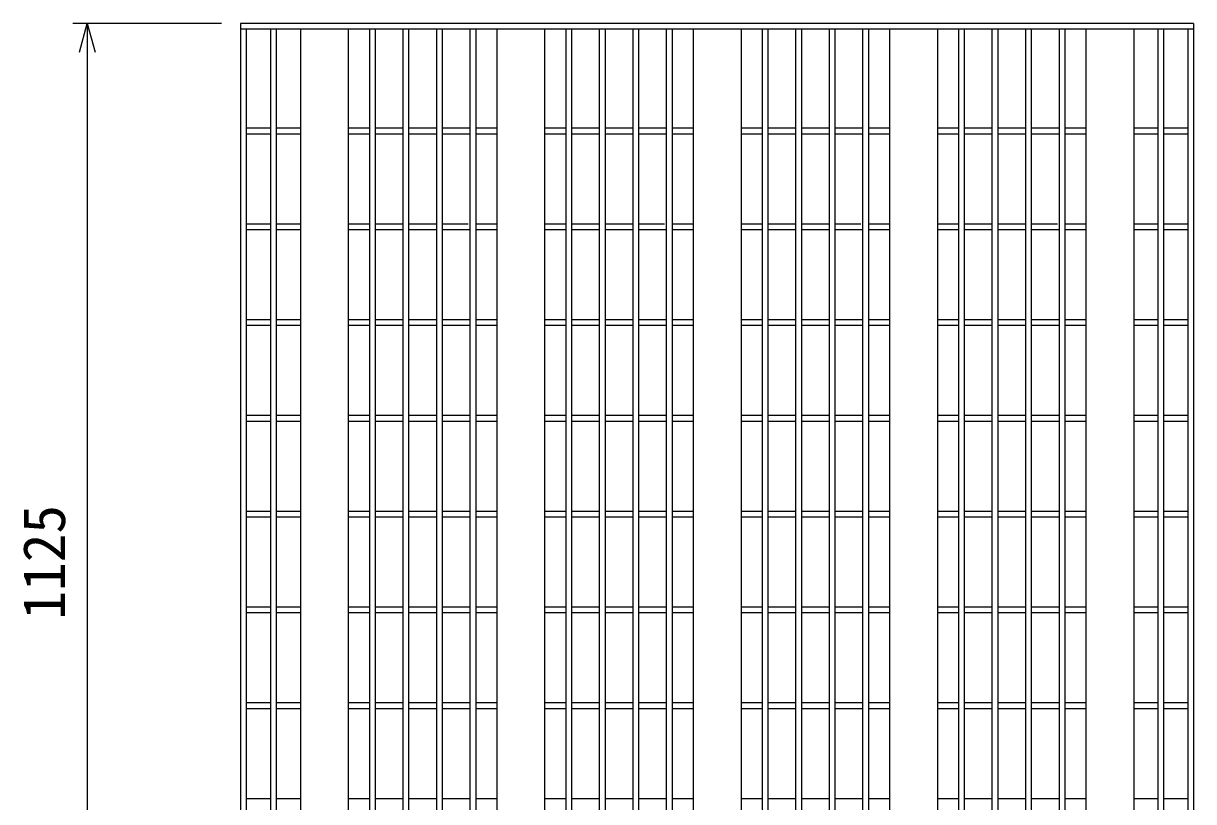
# Model space of a CAD drawing. Units: millimetres, scale not verified. Extents: x -16800 to 16800, y -5940 to 5940.
# Drawn here: x -3437 to -2215, y 2671 to 3484 of the extents above; entities that cross this region are included whole.
import ezdxf
from ezdxf.enums import TextEntityAlignment as Align

# ---------------------------------------------------------------- set-up
doc = ezdxf.new("R2010")
doc.units = ezdxf.units.MM
doc.header["$LTSCALE"] = 20
doc.layers.add('0-0_DIM', color=7, linetype='Continuous', lineweight=25)
doc.layers.add('0-2_HATCH', color=6, linetype='Continuous', lineweight=25)
doc.styles.add('ＭＳ ゴシック', font='')
doc.styles.get('ＭＳ ゴシック').set_extended_font_data('MS Gothic')

msp = doc.modelspace()

# ---------------------------------------------------------------- linework, layer by layer
at = {"layer": '0-0_DIM'}
for p, q in [((-3230.13, 3483.89), (-3385.13, 3483.89)), ((-3370.13, 3483.89), (-3370.13, 2358.89))]:
    msp.add_line(p, q, dxfattribs=at)
msp.add_lwpolyline([(-3378.16, 3453.89), (-3370.13, 3483.89), (-3362.09, 3453.89)], dxfattribs=at)
at = {"layer": '0-2_HATCH'}
for p, q in [((-3210.13, 3483.89), (-3210.13, 2358.89)), ((-2215.13, 3483.89), (-3210.13, 3483.89)), ((-2215.13, 3483.89), (-2215.13, 2358.89)), ((-2215.13, 3477.89), (-3210.13, 3477.89)), ((-3204.13, 3477.89), (-3204.13, 2364.89)), ((-3178.88, 3477.89), (-3178.88, 2364.89)), ((-3172.88, 3477.89), (-3172.88, 2364.89)), ((-3147.63, 3477.89), (-3147.63, 2364.89)), ((-3097.63, 3477.89), (-3097.63, 2364.89)), ((-3075.63, 3477.89), (-3075.63, 2364.89)), ((-3069.63, 3477.89), (-3069.63, 2364.89)), ((-3040.63, 3477.89), (-3040.63, 2364.89)), ((-3034.63, 3477.89), (-3034.63, 2364.89)), ((-3005.63, 3477.89), (-3005.63, 2364.89)), ((-2999.63, 3477.89), (-2999.63, 2364.89)), ((-2970.63, 3477.89), (-2970.63, 2364.89)), ((-2964.63, 3477.89), (-2964.63, 2364.89)), ((-2942.63, 3477.89), (-2942.63, 2364.89)), ((-2892.63, 3477.89), (-2892.63, 2364.89)), ((-2870.63, 3477.89), (-2870.63, 2364.89)), ((-2864.63, 3477.89), (-2864.63, 2364.89)), ((-2835.63, 3477.89), (-2835.63, 2364.89)), ((-2829.63, 3477.89), (-2829.63, 2364.89)), ((-2800.63, 3477.89), (-2800.63, 2364.89)), ((-2794.63, 3477.89), (-2794.63, 2364.89)), ((-2765.63, 3477.89), (-2765.63, 2364.89)), ((-2759.63, 3477.89), (-2759.63, 2364.89)), ((-2737.63, 3477.89), (-2737.63, 2364.89)), ((-2687.63, 3477.89), (-2687.63, 2364.89)), ((-2665.63, 3477.89), (-2665.63, 2364.89)), ((-2659.63, 3477.89), (-2659.63, 2364.89)), ((-2630.63, 3477.89), (-2630.63, 2364.89)), ((-2624.63, 3477.89), (-2624.63, 2364.89)), ((-2595.63, 3477.89), (-2595.63, 2364.89)), ((-2589.63, 3477.89), (-2589.63, 2364.89)), ((-2560.63, 3477.89), (-2560.63, 2364.89)), ((-2554.63, 3477.89), (-2554.63, 2364.89)), ((-2532.63, 3477.89), (-2532.63, 2364.89)), ((-2482.63, 3477.89), (-2482.63, 2364.89)), ((-2460.63, 3477.89), (-2460.63, 2364.89)), ((-2454.63, 3477.89), (-2454.63, 2364.89)), ((-2425.63, 3477.89), (-2425.63, 2364.89)), ((-2419.63, 3477.89), (-2419.63, 2364.89)), ((-2390.63, 3477.89), (-2390.63, 2364.89)), ((-2384.63, 3477.89), (-2384.63, 2364.89)), ((-2355.63, 3477.89), (-2355.63, 2364.89)), ((-2349.63, 3477.89), (-2349.63, 2364.89)), ((-2327.63, 3477.89), (-2327.63, 2364.89)), ((-2277.63, 3477.89), (-2277.63, 2364.89)), ((-2252.38, 3477.89), (-2252.38, 2364.89)), ((-2246.38, 3477.89), (-2246.38, 2364.89)), ((-2221.13, 3477.89), (-2221.13, 2364.89)), ((-3178.88, 3374.39), (-3204.13, 3374.39)), ((-3147.63, 3374.39), (-3172.88, 3374.39)), ((-3075.63, 3374.39), (-3097.63, 3374.39)), ((-3040.63, 3374.39), (-3069.63, 3374.39)), ((-3005.63, 3374.39), (-3034.63, 3374.39)), ((-2970.63, 3374.39), (-2999.63, 3374.39)), ((-2942.63, 3374.39), (-2964.63, 3374.39)), ((-2870.63, 3374.39), (-2892.63, 3374.39)), ((-2835.63, 3374.39), (-2864.63, 3374.39)), ((-2800.63, 3374.39), (-2829.63, 3374.39)), ((-2765.63, 3374.39), (-2794.63, 3374.39)), ((-2737.63, 3374.39), (-2759.63, 3374.39)), ((-2665.63, 3374.39), (-2687.63, 3374.39)), ((-2630.63, 3374.39), (-2659.63, 3374.39)), ((-2595.63, 3374.39), (-2624.63, 3374.39)), ((-2560.63, 3374.39), (-2589.63, 3374.39)), ((-2532.63, 3374.39), (-2554.63, 3374.39)), ((-2460.63, 3374.39), (-2482.63, 3374.39)), ((-2425.63, 3374.39), (-2454.63, 3374.39)), ((-2390.63, 3374.39), (-2419.63, 3374.39)), ((-2355.63, 3374.39), (-2384.63, 3374.39)), ((-2327.63, 3374.39), (-2349.63, 3374.39)), ((-2252.38, 3374.39), (-2277.63, 3374.39)), ((-2221.13, 3374.39), (-2246.38, 3374.39)), ((-3178.88, 3368.39), (-3204.13, 3368.39)), ((-3147.63, 3368.39), (-3172.88, 3368.39)), ((-3075.63, 3368.39), (-3097.63, 3368.39)), ((-3040.63, 3368.39), (-3069.63, 3368.39)), ((-3005.63, 3368.39), (-3034.63, 3368.39)), ((-2970.63, 3368.39), (-2999.63, 3368.39)), ((-2942.63, 3368.39), (-2964.63, 3368.39)), ((-2870.63, 3368.39), (-2892.63, 3368.39)), ((-2835.63, 3368.39), (-2864.63, 3368.39)), ((-2800.63, 3368.39), (-2829.63, 3368.39)), ((-2765.63, 3368.39), (-2794.63, 3368.39)), ((-2737.63, 3368.39), (-2759.63, 3368.39)), ((-2665.63, 3368.39), (-2687.63, 3368.39)), ((-2630.63, 3368.39), (-2659.63, 3368.39)), ((-2595.63, 3368.39), (-2624.63, 3368.39)), ((-2560.63, 3368.39), (-2589.63, 3368.39)), ((-2532.63, 3368.39), (-2554.63, 3368.39)), ((-2460.63, 3368.39), (-2482.63, 3368.39)), ((-2425.63, 3368.39), (-2454.63, 3368.39)), ((-2390.63, 3368.39), (-2419.63, 3368.39)), ((-2355.63, 3368.39), (-2384.63, 3368.39)), ((-2327.63, 3368.39), (-2349.63, 3368.39)), ((-2252.38, 3368.39), (-2277.63, 3368.39)), ((-2221.13, 3368.39), (-2246.38, 3368.39)), ((-3178.88, 3274.39), (-3204.13, 3274.39)), ((-3147.63, 3274.39), (-3172.88, 3274.39)), ((-3075.63, 3274.39), (-3097.63, 3274.39)), ((-3040.63, 3274.39), (-3069.63, 3274.39)), ((-3005.63, 3274.39), (-3034.63, 3274.39)), ((-2972.38, 3274.39), (-2999.63, 3274.39)), ((-2942.63, 3274.39), (-2964.63, 3274.39)), ((-2870.63, 3274.39), (-2892.63, 3274.39)), ((-2835.63, 3274.39), (-2864.63, 3274.39)), ((-2800.63, 3274.39), (-2829.63, 3274.39)), ((-2767.38, 3274.39), (-2794.63, 3274.39)), ((-2737.63, 3274.39), (-2759.63, 3274.39)), ((-2665.63, 3274.39), (-2687.63, 3274.39)), ((-2630.63, 3274.39), (-2659.63, 3274.39)), ((-2595.63, 3274.39), (-2624.63, 3274.39)), ((-2562.38, 3274.39), (-2589.63, 3274.39)), ((-2532.63, 3274.39), (-2554.63, 3274.39)), ((-2460.63, 3274.39), (-2482.63, 3274.39)), ((-2425.63, 3274.39), (-2454.63, 3274.39)), ((-2390.63, 3274.39), (-2419.63, 3274.39)), ((-2357.38, 3274.39), (-2384.63, 3274.39)), ((-2327.63, 3274.39), (-2349.63, 3274.39)), ((-2252.38, 3274.39), (-2277.63, 3274.39)), ((-2221.13, 3274.39), (-2246.38, 3274.39)), ((-3178.88, 3268.39), (-3204.13, 3268.39)), ((-3147.63, 3268.39), (-3172.88, 3268.39)), ((-3075.63, 3268.39), (-3097.63, 3268.39)), ((-3040.63, 3268.39), (-3069.63, 3268.39)), ((-3005.63, 3268.39), (-3034.63, 3268.39)), ((-2970.63, 3268.39), (-2999.63, 3268.39)), ((-2942.63, 3268.39), (-2964.63, 3268.39)), ((-2870.63, 3268.39), (-2892.63, 3268.39)), ((-2835.63, 3268.39), (-2864.63, 3268.39)), ((-2800.63, 3268.39), (-2829.63, 3268.39)), ((-2765.63, 3268.39), (-2794.63, 3268.39)), ((-2737.63, 3268.39), (-2759.63, 3268.39)), ((-2665.63, 3268.39), (-2687.63, 3268.39)), ((-2630.63, 3268.39), (-2659.63, 3268.39)), ((-2595.63, 3268.39), (-2624.63, 3268.39)), ((-2560.63, 3268.39), (-2589.63, 3268.39)), ((-2532.63, 3268.39), (-2554.63, 3268.39)), ((-2460.63, 3268.39), (-2482.63, 3268.39)), ((-2425.63, 3268.39), (-2454.63, 3268.39)), ((-2390.63, 3268.39), (-2419.63, 3268.39)), ((-2355.63, 3268.39), (-2384.63, 3268.39)), ((-2327.63, 3268.39), (-2349.63, 3268.39)), ((-2252.38, 3268.39), (-2277.63, 3268.39)), ((-2221.13, 3268.39), (-2246.38, 3268.39)), ((-3178.88, 3174.39), (-3204.13, 3174.39)), ((-3178.88, 3168.39), (-3204.13, 3168.39)), ((-3147.63, 3174.39), (-3172.88, 3174.39)), ((-3147.63, 3168.39), (-3172.88, 3168.39)), ((-3075.63, 3174.39), (-3097.63, 3174.39)), ((-3075.63, 3168.39), (-3097.63, 3168.39)), ((-3040.63, 3174.39), (-3069.63, 3174.39)), ((-3040.63, 3168.39), (-3069.63, 3168.39)), ((-3005.63, 3174.39), (-3034.63, 3174.39)), ((-3005.63, 3168.39), (-3034.63, 3168.39)), ((-2970.63, 3174.39), (-2999.63, 3174.39)), ((-2970.63, 3168.39), (-2999.63, 3168.39)), ((-2942.63, 3174.39), (-2964.63, 3174.39)), ((-2942.63, 3168.39), (-2964.63, 3168.39)), ((-2870.63, 3174.39), (-2892.63, 3174.39)), ((-2870.63, 3168.39), (-2892.63, 3168.39)), ((-2835.63, 3174.39), (-2864.63, 3174.39)), ((-2835.63, 3168.39), (-2864.63, 3168.39)), ((-2800.63, 3174.39), (-2829.63, 3174.39)), ((-2800.63, 3168.39), (-2829.63, 3168.39)), ((-2765.63, 3174.39), (-2794.63, 3174.39)), ((-2765.63, 3168.39), (-2794.63, 3168.39)), ((-2737.63, 3174.39), (-2759.63, 3174.39)), ((-2737.63, 3168.39), (-2759.63, 3168.39)), ((-2665.63, 3174.39), (-2687.63, 3174.39)), ((-2665.63, 3168.39), (-2687.63, 3168.39)), ((-2630.63, 3174.39), (-2659.63, 3174.39)), ((-2630.63, 3168.39), (-2659.63, 3168.39)), ((-2595.63, 3174.39), (-2624.63, 3174.39)), ((-2595.63, 3168.39), (-2624.63, 3168.39)), ((-2560.63, 3174.39), (-2589.63, 3174.39)), ((-2560.63, 3168.39), (-2589.63, 3168.39)), ((-2532.63, 3174.39), (-2554.63, 3174.39)), ((-2532.63, 3168.39), (-2554.63, 3168.39)), ((-2460.63, 3174.39), (-2482.63, 3174.39)), ((-2460.63, 3168.39), (-2482.63, 3168.39)), ((-2425.63, 3174.39), (-2454.63, 3174.39)), ((-2425.63, 3168.39), (-2454.63, 3168.39)), ((-2390.63, 3174.39), (-2419.63, 3174.39)), ((-2390.63, 3168.39), (-2419.63, 3168.39)), ((-2355.63, 3174.39), (-2384.63, 3174.39)), ((-2355.63, 3168.39), (-2384.63, 3168.39)), ((-2327.63, 3174.39), (-2349.63, 3174.39)), ((-2327.63, 3168.39), (-2349.63, 3168.39)), ((-2252.38, 3174.39), (-2277.63, 3174.39)), ((-2252.38, 3168.39), (-2277.63, 3168.39)), ((-2221.13, 3174.39), (-2246.38, 3174.39)), ((-2221.13, 3168.39), (-2246.38, 3168.39)), ((-3178.88, 3074.39), (-3204.13, 3074.39)), ((-3178.88, 3068.39), (-3204.13, 3068.39)), ((-3147.63, 3074.39), (-3172.88, 3074.39)), ((-3147.63, 3068.39), (-3172.88, 3068.39)), ((-3075.63, 3074.39), (-3097.63, 3074.39)), ((-3075.63, 3068.39), (-3097.63, 3068.39)), ((-3040.63, 3074.39), (-3069.63, 3074.39)), ((-3040.63, 3068.39), (-3069.63, 3068.39)), ((-3005.63, 3074.39), (-3034.63, 3074.39)), ((-3005.63, 3068.39), (-3034.63, 3068.39)), ((-2970.63, 3074.39), (-2999.63, 3074.39)), ((-2970.63, 3068.39), (-2999.63, 3068.39)), ((-2942.63, 3074.39), (-2964.63, 3074.39)), ((-2942.63, 3068.39), (-2964.63, 3068.39)), ((-2870.63, 3074.39), (-2892.63, 3074.39)), ((-2870.63, 3068.39), (-2892.63, 3068.39)), ((-2835.63, 3074.39), (-2864.63, 3074.39)), ((-2835.63, 3068.39), (-2864.63, 3068.39)), ((-2800.63, 3074.39), (-2829.63, 3074.39)), ((-2800.63, 3068.39), (-2829.63, 3068.39)), ((-2765.63, 3074.39), (-2794.63, 3074.39)), ((-2765.63, 3068.39), (-2794.63, 3068.39)), ((-2737.63, 3074.39), (-2759.63, 3074.39)), ((-2737.63, 3068.39), (-2759.63, 3068.39)), ((-2665.63, 3074.39), (-2687.63, 3074.39)), ((-2665.63, 3068.39), (-2687.63, 3068.39)), ((-2630.63, 3074.39), (-2659.63, 3074.39)), ((-2630.63, 3068.39), (-2659.63, 3068.39)), ((-2595.63, 3074.39), (-2624.63, 3074.39)), ((-2595.63, 3068.39), (-2624.63, 3068.39)), ((-2560.63, 3074.39), (-2589.63, 3074.39)), ((-2560.63, 3068.39), (-2589.63, 3068.39)), ((-2532.63, 3074.39), (-2554.63, 3074.39)), ((-2532.63, 3068.39), (-2554.63, 3068.39)), ((-2460.63, 3074.39), (-2482.63, 3074.39)), ((-2460.63, 3068.39), (-2482.63, 3068.39)), ((-2425.63, 3074.39), (-2454.63, 3074.39)), ((-2425.63, 3068.39), (-2454.63, 3068.39)), ((-2390.63, 3074.39), (-2419.63, 3074.39)), ((-2390.63, 3068.39), (-2419.63, 3068.39)), ((-2355.63, 3074.39), (-2384.63, 3074.39)), ((-2355.63, 3068.39), (-2384.63, 3068.39)), ((-2327.63, 3074.39), (-2349.63, 3074.39)), ((-2327.63, 3068.39), (-2349.63, 3068.39)), ((-2252.38, 3074.39), (-2277.63, 3074.39)), ((-2252.38, 3068.39), (-2277.63, 3068.39)), ((-2221.13, 3074.39), (-2246.38, 3074.39)), ((-2221.13, 3068.39), (-2246.38, 3068.39)), ((-3178.88, 2974.39), (-3204.13, 2974.39)), ((-3147.63, 2974.39), (-3172.88, 2974.39)), ((-3075.63, 2974.39), (-3097.63, 2974.39)), ((-3040.63, 2974.39), (-3069.63, 2974.39)), ((-3005.63, 2974.39), (-3034.63, 2974.39)), ((-2970.63, 2974.39), (-2999.63, 2974.39)), ((-2942.63, 2974.39), (-2964.63, 2974.39)), ((-2870.63, 2974.39), (-2892.63, 2974.39)), ((-2835.63, 2974.39), (-2864.63, 2974.39)), ((-2800.63, 2974.39), (-2829.63, 2974.39)), ((-2765.63, 2974.39), (-2794.63, 2974.39)), ((-2737.63, 2974.39), (-2759.63, 2974.39)), ((-2665.63, 2974.39), (-2687.63, 2974.39)), ((-2630.63, 2974.39), (-2659.63, 2974.39)), ((-2595.63, 2974.39), (-2624.63, 2974.39)), ((-2560.63, 2974.39), (-2589.63, 2974.39)), ((-2532.63, 2974.39), (-2554.63, 2974.39)), ((-2460.63, 2974.39), (-2482.63, 2974.39)), ((-2425.63, 2974.39), (-2454.63, 2974.39)), ((-2390.63, 2974.39), (-2419.63, 2974.39)), ((-2355.63, 2974.39), (-2384.63, 2974.39)), ((-2327.63, 2974.39), (-2349.63, 2974.39)), ((-2252.38, 2974.39), (-2277.63, 2974.39)), ((-2221.13, 2974.39), (-2246.38, 2974.39)), ((-3178.88, 2968.39), (-3204.13, 2968.39)), ((-3147.63, 2968.39), (-3172.88, 2968.39)), ((-3075.63, 2968.39), (-3097.63, 2968.39)), ((-3040.63, 2968.39), (-3069.63, 2968.39)), ((-3005.63, 2968.39), (-3034.63, 2968.39)), ((-2970.63, 2968.39), (-2999.63, 2968.39)), ((-2942.63, 2968.39), (-2964.63, 2968.39)), ((-2870.63, 2968.39), (-2892.63, 2968.39)), ((-2835.63, 2968.39), (-2864.63, 2968.39)), ((-2800.63, 2968.39), (-2829.63, 2968.39)), ((-2765.63, 2968.39), (-2794.63, 2968.39)), ((-2737.63, 2968.39), (-2759.63, 2968.39)), ((-2665.63, 2968.39), (-2687.63, 2968.39)), ((-2630.63, 2968.39), (-2659.63, 2968.39)), ((-2595.63, 2968.39), (-2624.63, 2968.39)), ((-2560.63, 2968.39), (-2589.63, 2968.39)), ((-2532.63, 2968.39), (-2554.63, 2968.39)), ((-2460.63, 2968.39), (-2482.63, 2968.39)), ((-2425.63, 2968.39), (-2454.63, 2968.39)), ((-2390.63, 2968.39), (-2419.63, 2968.39)), ((-2355.63, 2968.39), (-2384.63, 2968.39)), ((-2327.63, 2968.39), (-2349.63, 2968.39)), ((-2252.38, 2968.39), (-2277.63, 2968.39)), ((-2221.13, 2968.39), (-2246.38, 2968.39)), ((-3178.88, 2874.39), (-3204.13, 2874.39)), ((-3147.63, 2874.39), (-3172.88, 2874.39)), ((-3075.63, 2874.39), (-3097.63, 2874.39)), ((-3040.63, 2874.39), (-3069.63, 2874.39)), ((-3005.63, 2874.39), (-3034.63, 2874.39)), ((-2970.63, 2874.39), (-2999.63, 2874.39)), ((-2942.63, 2874.39), (-2964.63, 2874.39)), ((-2870.63, 2874.39), (-2892.63, 2874.39)), ((-2835.63, 2874.39), (-2864.63, 2874.39)), ((-2800.63, 2874.39), (-2829.63, 2874.39)), ((-2765.63, 2874.39), (-2794.63, 2874.39)), ((-2737.63, 2874.39), (-2759.63, 2874.39)), ((-2665.63, 2874.39), (-2687.63, 2874.39)), ((-2630.63, 2874.39), (-2659.63, 2874.39)), ((-2595.63, 2874.39), (-2624.63, 2874.39)), ((-2560.63, 2874.39), (-2589.63, 2874.39)), ((-2532.63, 2874.39), (-2554.63, 2874.39)), ((-2460.63, 2874.39), (-2482.63, 2874.39)), ((-2425.63, 2874.39), (-2454.63, 2874.39)), ((-2390.63, 2874.39), (-2419.63, 2874.39)), ((-2355.63, 2874.39), (-2384.63, 2874.39)), ((-2327.63, 2874.39), (-2349.63, 2874.39)), ((-2252.38, 2874.39), (-2277.63, 2874.39)), ((-2221.13, 2874.39), (-2246.38, 2874.39)), ((-3178.88, 2868.39), (-3204.13, 2868.39)), ((-3147.63, 2868.39), (-3172.88, 2868.39)), ((-3075.63, 2868.39), (-3097.63, 2868.39)), ((-3040.63, 2868.39), (-3069.63, 2868.39)), ((-3005.63, 2868.39), (-3034.63, 2868.39)), ((-2970.63, 2868.39), (-2999.63, 2868.39)), ((-2942.63, 2868.39), (-2964.63, 2868.39)), ((-2870.63, 2868.39), (-2892.63, 2868.39)), ((-2835.63, 2868.39), (-2864.63, 2868.39)), ((-2800.63, 2868.39), (-2829.63, 2868.39)), ((-2765.63, 2868.39), (-2794.63, 2868.39)), ((-2737.63, 2868.39), (-2759.63, 2868.39)), ((-2665.63, 2868.39), (-2687.63, 2868.39)), ((-2630.63, 2868.39), (-2659.63, 2868.39)), ((-2595.63, 2868.39), (-2624.63, 2868.39)), ((-2560.63, 2868.39), (-2589.63, 2868.39)), ((-2532.63, 2868.39), (-2554.63, 2868.39)), ((-2460.63, 2868.39), (-2482.63, 2868.39)), ((-2425.63, 2868.39), (-2454.63, 2868.39)), ((-2390.63, 2868.39), (-2419.63, 2868.39)), ((-2355.63, 2868.39), (-2384.63, 2868.39)), ((-2327.63, 2868.39), (-2349.63, 2868.39)), ((-2252.38, 2868.39), (-2277.63, 2868.39)), ((-2221.13, 2868.39), (-2246.38, 2868.39)), ((-3178.88, 2774.39), (-3204.07, 2774.39)), ((-3147.63, 2774.39), (-3172.88, 2774.39)), ((-3075.63, 2774.39), (-3097.63, 2774.39)), ((-3040.63, 2774.39), (-3069.63, 2774.39)), ((-3005.63, 2774.39), (-3034.63, 2774.39)), ((-2970.63, 2774.39), (-2999.63, 2774.39)), ((-2942.63, 2774.39), (-2964.63, 2774.39)), ((-2870.63, 2774.39), (-2892.63, 2774.39)), ((-2835.63, 2774.39), (-2864.63, 2774.39)), ((-2800.63, 2774.39), (-2829.63, 2774.39)), ((-2765.63, 2774.39), (-2794.63, 2774.39)), ((-2737.63, 2774.39), (-2759.63, 2774.39)), ((-2665.63, 2774.39), (-2687.63, 2774.39)), ((-2630.63, 2774.39), (-2659.63, 2774.39)), ((-2595.63, 2774.39), (-2624.63, 2774.39)), ((-2560.63, 2774.39), (-2589.63, 2774.39)), ((-2532.63, 2774.39), (-2554.63, 2774.39)), ((-2460.63, 2774.39), (-2482.63, 2774.39)), ((-2425.63, 2774.39), (-2454.63, 2774.39)), ((-2390.63, 2774.39), (-2419.63, 2774.39)), ((-2355.63, 2774.39), (-2384.63, 2774.39)), ((-2327.63, 2774.39), (-2349.63, 2774.39)), ((-2252.38, 2774.39), (-2277.57, 2774.39)), ((-2221.13, 2774.39), (-2246.38, 2774.39)), ((-3178.88, 2768.39), (-3204.13, 2768.39)), ((-3147.63, 2768.39), (-3172.88, 2768.39)), ((-3075.63, 2768.39), (-3097.63, 2768.39)), ((-3040.63, 2768.39), (-3069.63, 2768.39)), ((-3005.63, 2768.39), (-3034.63, 2768.39)), ((-2970.63, 2768.39), (-2999.63, 2768.39)), ((-2942.63, 2768.39), (-2964.63, 2768.39)), ((-2870.63, 2768.39), (-2892.63, 2768.39)), ((-2835.63, 2768.39), (-2864.63, 2768.39)), ((-2800.63, 2768.39), (-2829.63, 2768.39)), ((-2765.63, 2768.39), (-2794.63, 2768.39)), ((-2737.63, 2768.39), (-2759.63, 2768.39)), ((-2665.63, 2768.39), (-2687.63, 2768.39)), ((-2630.63, 2768.39), (-2659.63, 2768.39)), ((-2595.63, 2768.39), (-2624.63, 2768.39)), ((-2560.63, 2768.39), (-2589.63, 2768.39)), ((-2532.63, 2768.39), (-2554.63, 2768.39)), ((-2460.63, 2768.39), (-2482.63, 2768.39)), ((-2425.63, 2768.39), (-2454.63, 2768.39)), ((-2390.63, 2768.39), (-2419.63, 2768.39)), ((-2355.63, 2768.39), (-2384.63, 2768.39)), ((-2327.63, 2768.39), (-2349.63, 2768.39)), ((-2252.38, 2768.39), (-2277.63, 2768.39)), ((-2221.13, 2768.39), (-2246.38, 2768.39)), ((-3178.88, 2674.39), (-3204.07, 2674.39)), ((-3147.63, 2674.39), (-3172.88, 2674.39)), ((-3075.63, 2674.39), (-3097.63, 2674.39)), ((-3040.63, 2674.39), (-3069.63, 2674.39)), ((-3005.63, 2674.39), (-3034.63, 2674.39)), ((-2970.63, 2674.39), (-2999.63, 2674.39)), ((-2942.63, 2674.39), (-2964.63, 2674.39)), ((-2870.63, 2674.39), (-2892.63, 2674.39)), ((-2835.63, 2674.39), (-2864.63, 2674.39)), ((-2800.63, 2674.39), (-2829.63, 2674.39)), ((-2765.63, 2674.39), (-2794.63, 2674.39)), ((-2737.63, 2674.39), (-2759.63, 2674.39)), ((-2665.63, 2674.39), (-2687.63, 2674.39)), ((-2630.63, 2674.39), (-2659.63, 2674.39)), ((-2595.63, 2674.39), (-2624.63, 2674.39)), ((-2560.63, 2674.39), (-2589.63, 2674.39)), ((-2532.63, 2674.39), (-2554.63, 2674.39)), ((-2460.63, 2674.39), (-2482.63, 2674.39)), ((-2425.63, 2674.39), (-2454.63, 2674.39)), ((-2390.63, 2674.39), (-2419.63, 2674.39)), ((-2355.63, 2674.39), (-2384.63, 2674.39)), ((-2327.63, 2674.39), (-2349.63, 2674.39)), ((-2252.38, 2674.39), (-2277.57, 2674.39)), ((-2221.13, 2674.39), (-2246.38, 2674.39))]:
    msp.add_line(p, q, dxfattribs=at)

# ---------------------------------------------------------------- texts
at = {"layer": '0-0_DIM', "style": 'ＭＳ ゴシック'}
msp.add_text('1125', height=43.99, rotation=90, dxfattribs=at).set_placement((-3380.13, 2861.39), align=Align.BOTTOM_LEFT)

doc.saveas('drawing.dxf')
